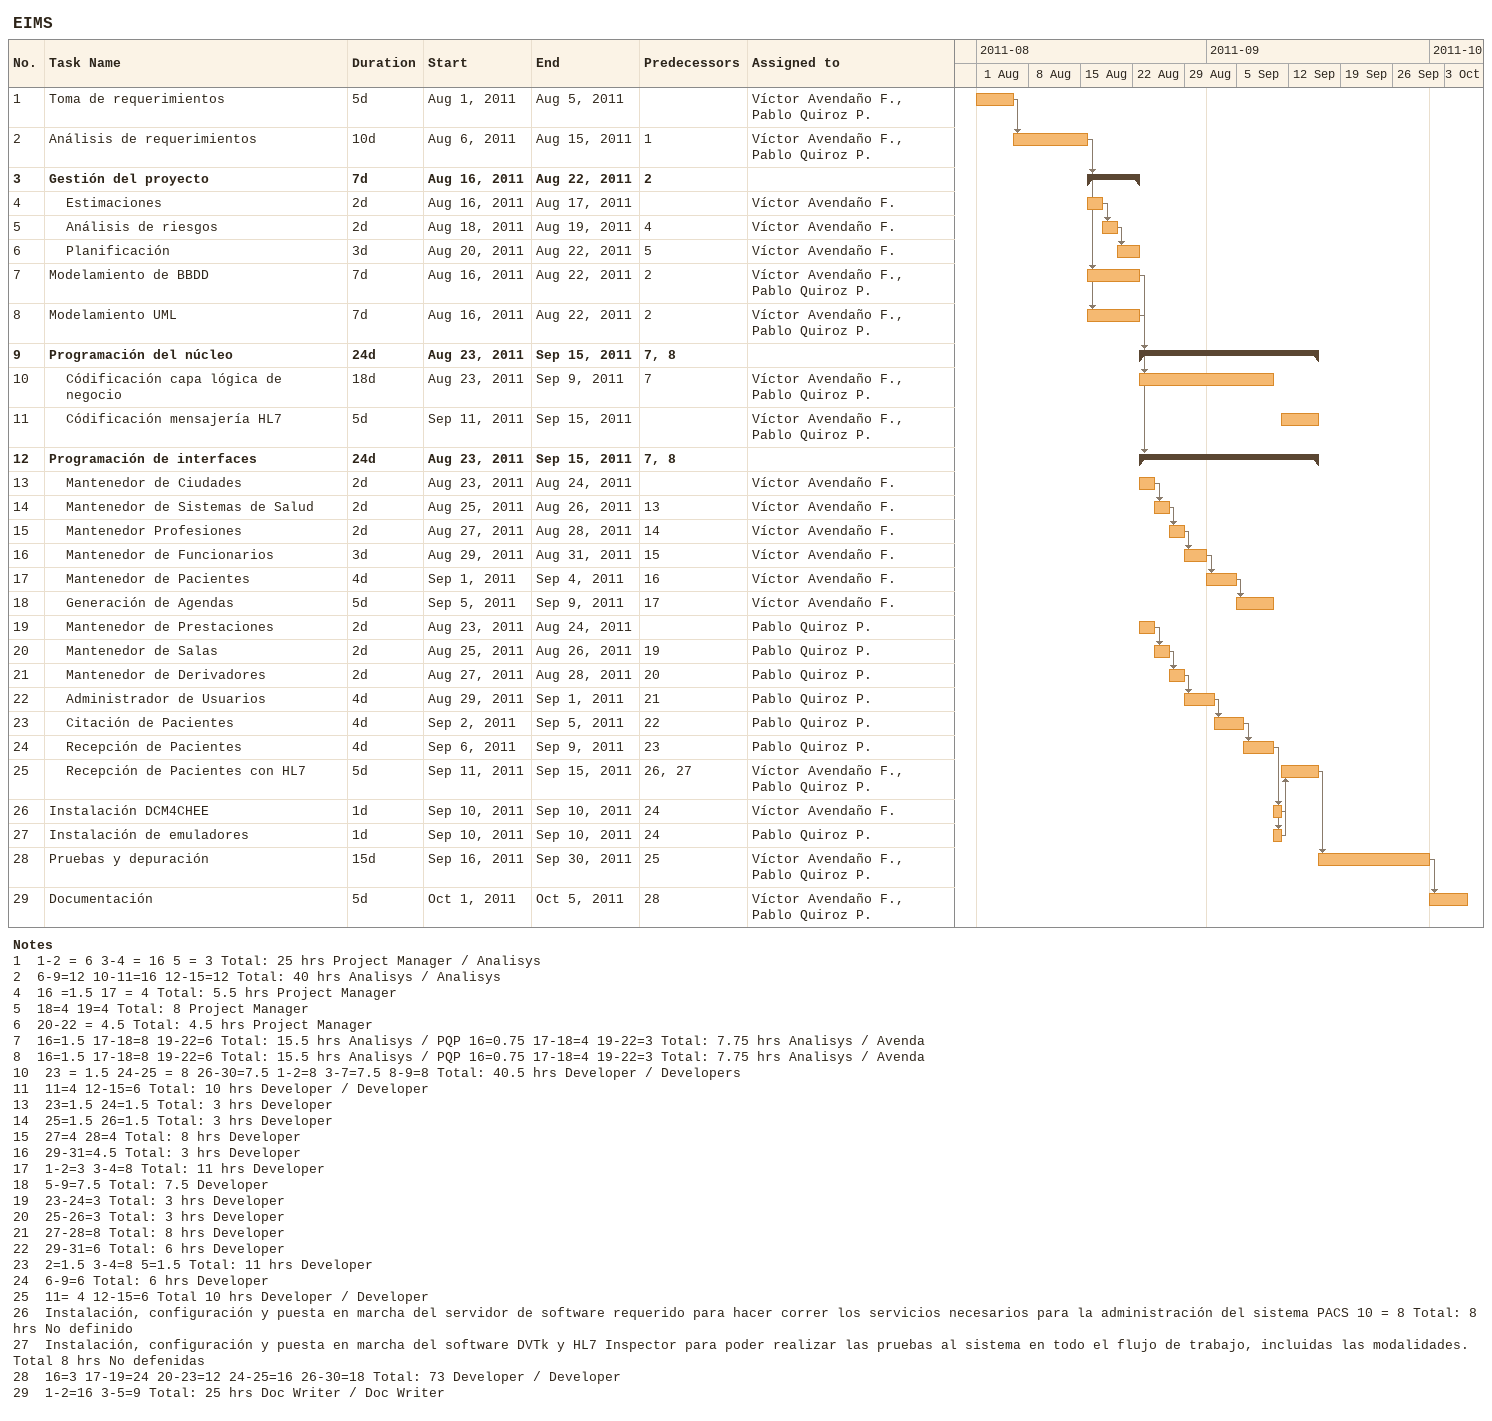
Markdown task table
EIMS

| ID | Level | Task | Duration | Start | Finish | Predecessors | Resources |
|---|---|---|---|---|---|---|---|
| 1 | 1 | Toma de requerimientos | 5d | 2011-08-01 | 2011-08-05 |  | Víctor Avendaño F., Pablo Quiroz P. |
| 2 | 1 | Análisis de requerimientos | 10d | 2011-08-06 | 2011-08-15 | 1 | Víctor Avendaño F., Pablo Quiroz P. |
| 3 | 1 | **Gestión del proyecto** | 7d | 2011-08-16 | 2011-08-22 | 2 |  |
| 4 | 2 | Estimaciones | 2d | 2011-08-16 | 2011-08-17 |  | Víctor Avendaño F. |
| 5 | 2 | Análisis de riesgos | 2d | 2011-08-18 | 2011-08-19 | 4 | Víctor Avendaño F. |
| 6 | 2 | Planificación | 3d | 2011-08-20 | 2011-08-22 | 5 | Víctor Avendaño F. |
| 7 | 1 | Modelamiento de BBDD | 7d | 2011-08-16 | 2011-08-22 | 2 | Víctor Avendaño F., Pablo Quiroz P. |
| 8 | 1 | Modelamiento UML | 7d | 2011-08-16 | 2011-08-22 | 2 | Víctor Avendaño F., Pablo Quiroz P. |
| 9 | 1 | **Programación del núcleo** | 24d | 2011-08-23 | 2011-09-15 | 7, 8 |  |
| 10 | 2 | Códificación capa lógica de negocio | 18d | 2011-08-23 | 2011-09-09 | 7 | Víctor Avendaño F., Pablo Quiroz P. |
| 11 | 2 | Códificación mensajería HL7 | 5d | 2011-09-11 | 2011-09-15 |  | Víctor Avendaño F., Pablo Quiroz P. |
| 12 | 1 | **Programación de interfaces** | 24d | 2011-08-23 | 2011-09-15 | 7, 8 |  |
| 13 | 2 | Mantenedor de Ciudades | 2d | 2011-08-23 | 2011-08-24 |  | Víctor Avendaño F. |
| 14 | 2 | Mantenedor de Sistemas de Salud | 2d | 2011-08-25 | 2011-08-26 | 13 | Víctor Avendaño F. |
| 15 | 2 | Mantenedor Profesiones | 2d | 2011-08-27 | 2011-08-28 | 14 | Víctor Avendaño F. |
| 16 | 2 | Mantenedor de Funcionarios | 3d | 2011-08-29 | 2011-08-31 | 15 | Víctor Avendaño F. |
| 17 | 2 | Mantenedor de Pacientes | 4d | 2011-09-01 | 2011-09-04 | 16 | Víctor Avendaño F. |
| 18 | 2 | Generación de Agendas | 5d | 2011-09-05 | 2011-09-09 | 17 | Víctor Avendaño F. |
| 19 | 2 | Mantenedor de Prestaciones | 2d | 2011-08-23 | 2011-08-24 |  | Pablo Quiroz P. |
| 20 | 2 | Mantenedor de Salas | 2d | 2011-08-25 | 2011-08-26 | 19 | Pablo Quiroz P. |
| 21 | 2 | Mantenedor de Derivadores | 2d | 2011-08-27 | 2011-08-28 | 20 | Pablo Quiroz P. |
| 22 | 2 | Administrador de Usuarios | 4d | 2011-08-29 | 2011-09-01 | 21 | Pablo Quiroz P. |
| 23 | 2 | Citación de Pacientes | 4d | 2011-09-02 | 2011-09-05 | 22 | Pablo Quiroz P. |
| 24 | 2 | Recepción de Pacientes | 4d | 2011-09-06 | 2011-09-09 | 23 | Pablo Quiroz P. |
| 25 | 2 | Recepción de Pacientes con HL7 | 5d | 2011-09-11 | 2011-09-15 | 26, 27 | Víctor Avendaño F., Pablo Quiroz P. |
| 26 | 1 | Instalación DCM4CHEE | 1d | 2011-09-10 | 2011-09-10 | 24 | Víctor Avendaño F. |
| 27 | 1 | Instalación de emuladores | 1d | 2011-09-10 | 2011-09-10 | 24 | Pablo Quiroz P. |
| 28 | 1 | Pruebas y depuración | 15d | 2011-09-16 | 2011-09-30 | 25 | Víctor Avendaño F., Pablo Quiroz P. |
| 29 | 1 | Documentación | 5d | 2011-10-01 | 2011-10-05 | 28 | Víctor Avendaño F., Pablo Quiroz P. |

Notes
- 1: 1-2 = 6 3-4 = 16 5 = 3 Total: 25 hrs Project Manager / Analisys
- 2: 6-9=12 10-11=16 12-15=12 Total: 40 hrs Analisys / Analisys
- 4: 16 =1.5 17 = 4 Total: 5.5 hrs Project Manager
- 5: 18=4 19=4 Total: 8 Project Manager
- 6: 20-22 = 4.5 Total: 4.5 hrs Project Manager
- 7: 16=1.5 17-18=8 19-22=6 Total: 15.5 hrs Analisys / PQP 16=0.75 17-18=4 19-22=3 Total: 7.75 hrs Analisys / Avenda
- 8: 16=1.5 17-18=8 19-22=6 Total: 15.5 hrs Analisys / PQP 16=0.75 17-18=4 19-22=3 Total: 7.75 hrs Analisys / Avenda
- 10: 23 = 1.5 24-25 = 8 26-30=7.5 1-2=8 3-7=7.5 8-9=8 Total: 40.5 hrs Developer / Developers
- 11: 11=4 12-15=6 Total: 10 hrs Developer / Developer
- 13: 23=1.5 24=1.5 Total: 3 hrs Developer
- 14: 25=1.5 26=1.5 Total: 3 hrs Developer
- 15: 27=4 28=4 Total: 8 hrs Developer
- 16: 29-31=4.5 Total: 3 hrs Developer
- 17: 1-2=3 3-4=8 Total: 11 hrs Developer
- 18: 5-9=7.5 Total: 7.5 Developer
- 19: 23-24=3 Total: 3 hrs Developer
- 20: 25-26=3 Total: 3 hrs Developer
- 21: 27-28=8 Total: 8 hrs Developer
- 22: 29-31=6 Total: 6 hrs Developer
- 23: 2=1.5 3-4=8 5=1.5 Total: 11 hrs Developer
- 24: 6-9=6 Total: 6 hrs Developer
- 25: 11= 4 12-15=6 Total 10 hrs Developer / Developer
- 26: Instalación, configuración y puesta en marcha del servidor de software requerido para hacer correr los servicios necesarios para la administración del sistema PACS 10 = 8 Total: 8 hrs No definido
- 27: Instalación, configuración y puesta en marcha del software DVTk y HL7 Inspector para poder realizar las pruebas al sistema en todo el flujo de trabajo, incluidas las modalidades. Total 8 hrs No defenidas
- 28: 16=3 17-19=24 20-23=12 24-25=16 26-30=18 Total: 73 Developer / Developer
- 29: 1-2=16 3-5=9 Total: 25 hrs Doc Writer / Doc Writer
